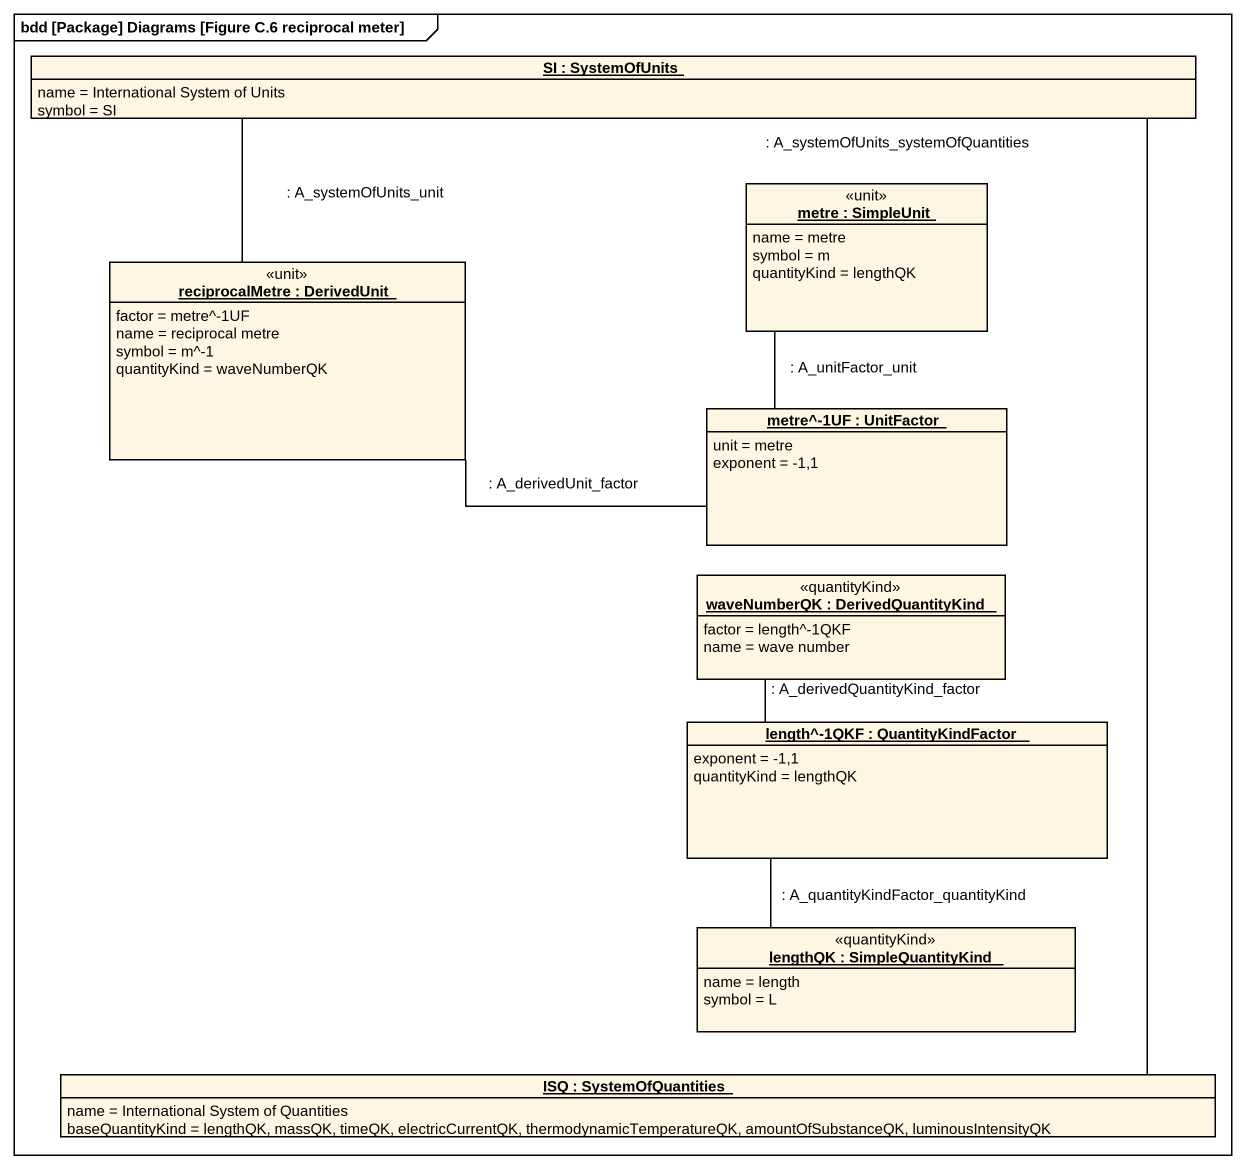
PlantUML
@startuml
mainframe bdd [Package] Diagrams [Figure C.6 reciprocal meter]
hide circle
hide empty members
object "SI : SystemOfUnits" as SI {
  name = International System of Units
  symbol = SI
}
object "metre : SimpleUnit" as metre <<unit>> {
  name = metre
  symbol = m
  quantityKind = lengthQK
}
object "reciprocalMetre : DerivedUnit" as reciprocalMetre <<unit>> {
  factor = metre^-1UF
  name = reciprocal metre
  symbol = m^-1
  quantityKind = waveNumberQK
}
object "metre^-1UF : UnitFactor" as metre_1UF {
  unit = metre
  exponent = -1,1
}
object "waveNumberQK : DerivedQuantityKind" as waveNumberQK <<quantityKind>> {
  factor = length^-1QKF
  name = wave number
}
object "length^-1QKF : QuantityKindFactor" as length_1QKF {
  exponent = -1,1
  quantityKind = lengthQK
}
object "lengthQK : SimpleQuantityKind" as lengthQK <<quantityKind>> {
  name = length
  symbol = L
}
object "ISQ : SystemOfQuantities" as ISQ {
  name = International System of Quantities
  baseQuantityKind = lengthQK, massQK, timeQK, electricCurrentQK, thermodynamicTemperatureQK, amountOfSubstanceQK, luminousIntensityQK
}
reciprocalMetre -up- SI : : A_systemOfUnits_unit
reciprocalMetre -right- metre_1UF : : A_derivedUnit_factor
metre_1UF -up- metre : : A_unitFactor_unit
waveNumberQK -- length_1QKF : : A_derivedQuantityKind_factor
length_1QKF -- lengthQK : : A_quantityKindFactor_quantityKind
ISQ -up- SI : : A_systemOfUnits_systemOfQuantities
@enduml
